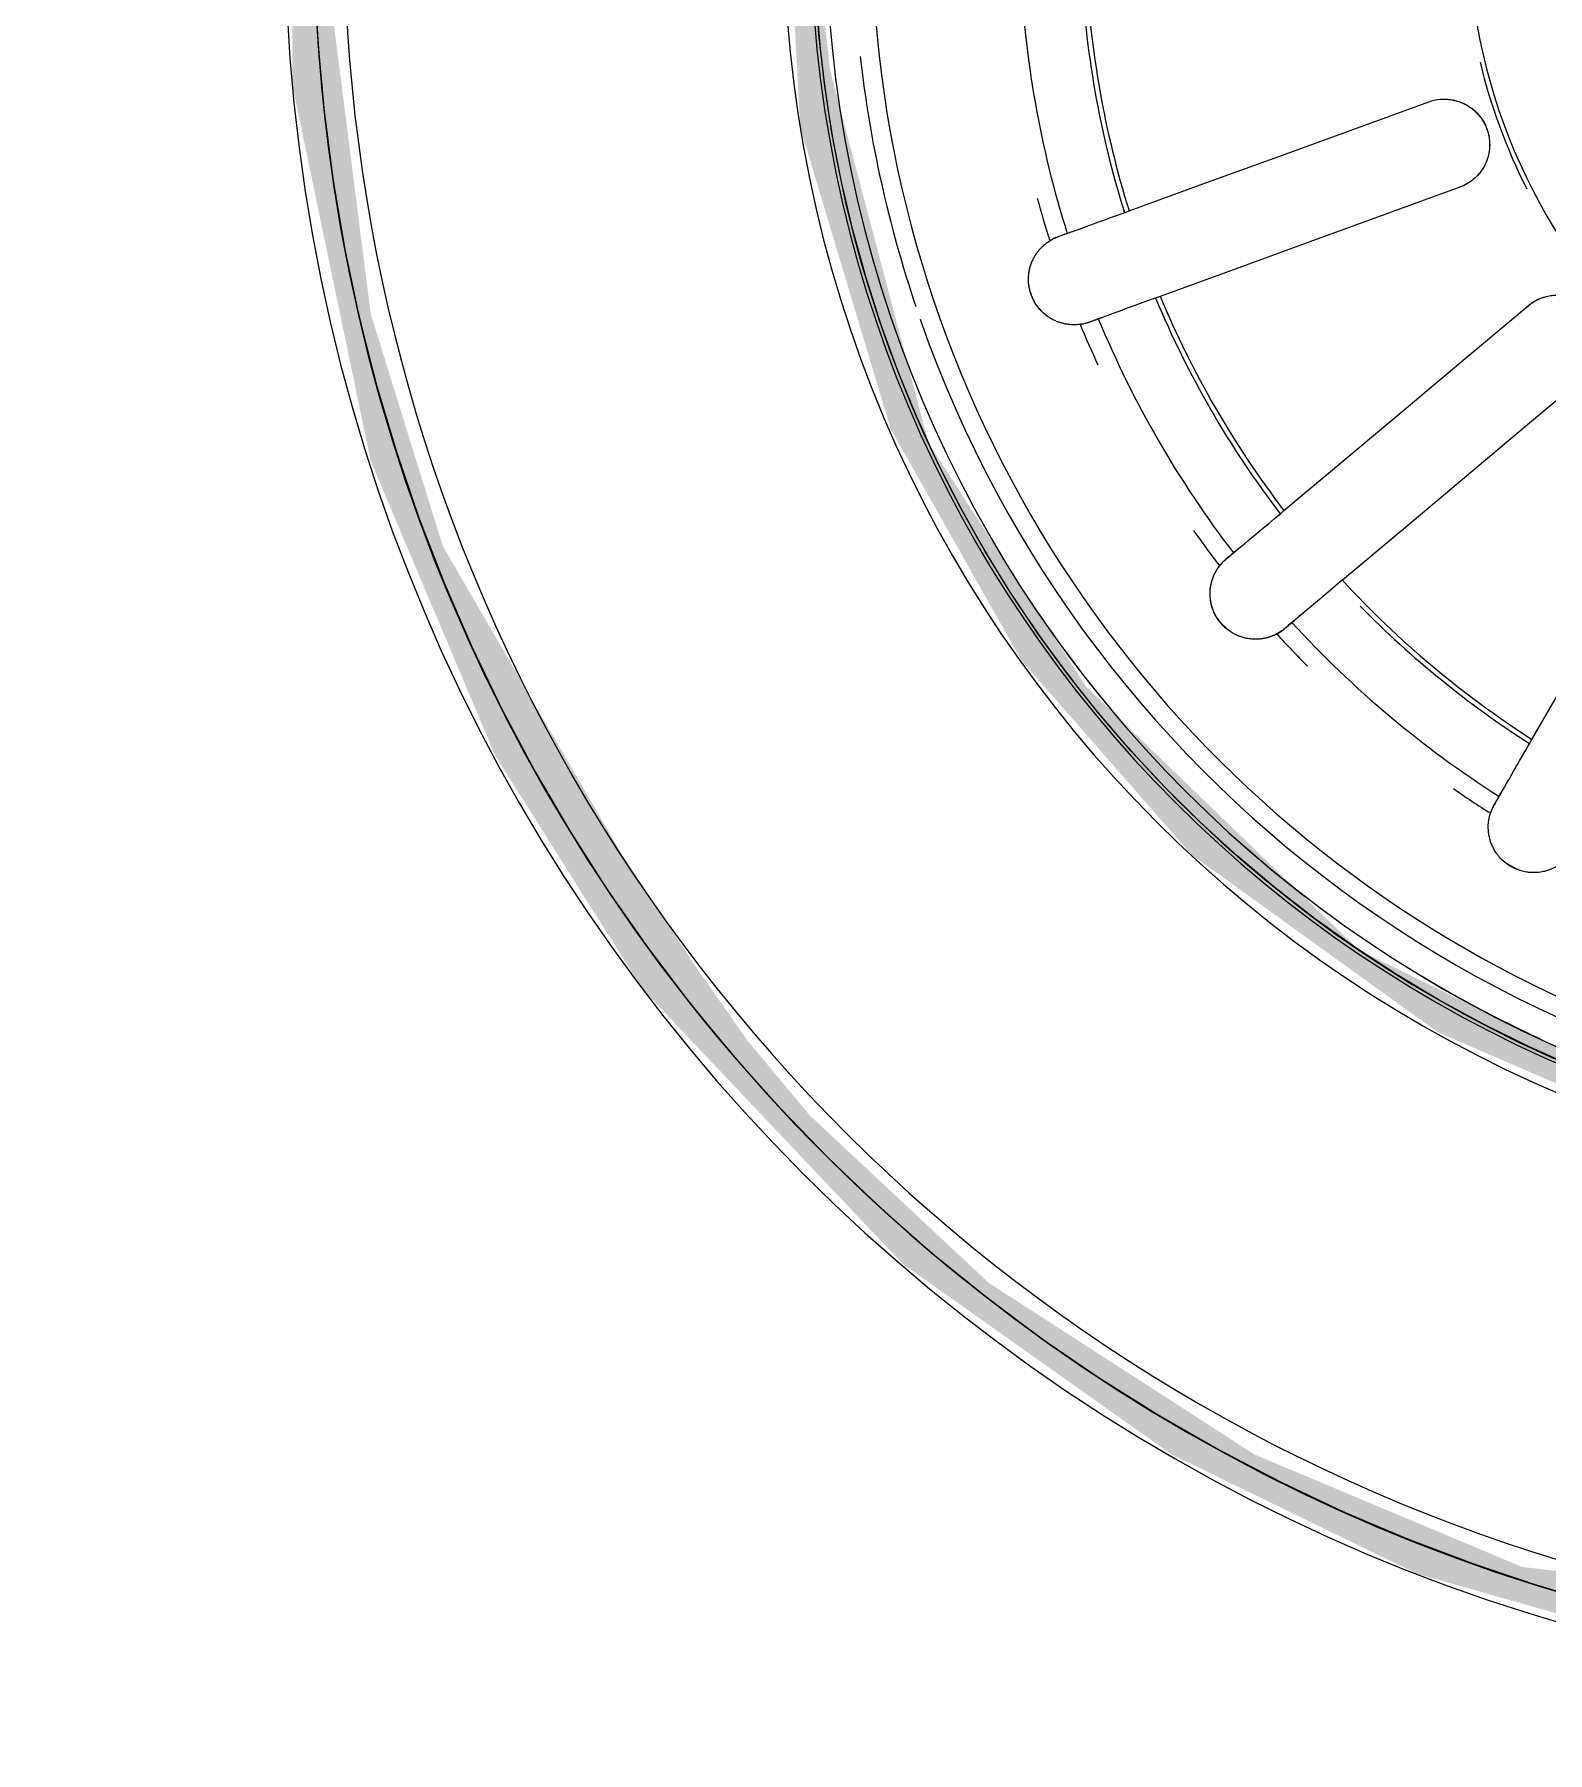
# Model space of a CAD drawing. Header units: millimetres. Extents: x -11245 to 9283, y -22520 to -3800.
# Drawn here: x -7603.3 to -7553.4, y -15028.1 to -14971.4 of the extents above; entities that cross this region are included whole.
import ezdxf

# ---------------------------------------------------------------- set-up
doc = ezdxf.new("R2010")
doc.units = ezdxf.units.MM
for name, color, linetype, lineweight in [('A-FLOR-PATT', 8, 'Continuous', 25), ('A-GENM', 13, 'Continuous', 9), ('G-IMPT', 8, 'Continuous', 9)]:
    doc.layers.add(name, color=color, linetype=linetype, lineweight=lineweight)

# ---------------------------------------------------------------- blocks, each defined once
blk = doc.blocks.new('CRT_MGN_COZ_Fogão a lenha completo - CRT_MGN_COZ_Fogão a lenha completo-5005769-PAGINAÇÃO DE PISO TÉRREO')
at = {"layer": 'G-IMPT', "flags": 128}
for points in [[(2920.246, -0.525), (2917.949, -0.638), (2915.658, -0.843), (2913.378, -1.139), (2911.111, -1.526), (2908.861, -2.004), (2906.632, -2.571), (2904.428, -3.227), (2902.251, -3.97), (2900.107, -4.8), (2897.997, -5.715), (2895.925, -6.714), (2893.895, -7.795), (2891.91, -8.956), (2889.972, -10.195), (2888.086, -11.511), (2886.254, -12.902), (2884.479, -14.364), (2882.764, -15.897), (2881.112, -17.496), (2879.525, -19.161), (2878.006, -20.887), (2876.557, -22.673), (2875.18, -24.516), (2873.879, -26.412), (2872.654, -28.359), (2871.508, -30.353), (2870.443, -32.391), (2869.46, -34.47), (2868.561, -36.587), (2867.747, -38.738), (2867.02, -40.92), (2866.381, -43.129)], [(2884.161, -42.034), (2884.83, -40.536), (2885.558, -39.067), (2886.344, -37.628), (2887.188, -36.221), (2888.086, -34.85), (2889.039, -33.515), (2890.045, -32.219), (2891.101, -30.965), (2892.207, -29.754), (2893.36, -28.588), (2894.559, -27.47), (2895.802, -26.4), (2897.086, -25.38), (2898.411, -24.413), (2899.773, -23.5), (2901.17, -22.641), (2902.601, -21.84), (2904.062, -21.096), (2905.552, -20.411), (2907.068, -19.786), (2908.608, -19.223), (2910.17, -18.721), (2911.75, -18.283), (2913.346, -17.908), (2914.956, -17.597), (2916.578, -17.35), (2918.207, -17.169), (2919.843, -17.053)], [(2911.535, -25.068), (2911.588, -25.213), (2911.641, -25.358)], [(2908.822, -26.384), (2908.769, -26.239), (2908.716, -26.094)], [(2912.383, -27.399), (2913.283, -29.87), (2914.182, -32.341), (2915.082, -34.812), (2915.981, -37.284)], [(2913.162, -38.31), (2912.263, -35.838), (2911.363, -33.367), (2910.464, -30.896), (2909.564, -28.425)], [(2900.898, -30.607), (2900.997, -30.726), (2901.097, -30.844)], [(2898.799, -32.773), (2898.699, -32.654), (2898.6, -32.536)], [(2902.492, -32.508), (2904.183, -34.522), (2905.873, -36.537), (2907.564, -38.551), (2909.254, -40.566)], [(2906.956, -42.494), (2905.266, -40.48), (2903.575, -38.465), (2901.885, -36.45), (2900.194, -34.436)], [(2892.797, -39.451), (2892.931, -39.528), (2893.065, -39.606)], [(2894.945, -40.691), (2897.223, -42.006), (2899.5, -43.321), (2901.778, -44.636), (2904.055, -45.951)]]:
    blk.add_lwpolyline(points, dxfattribs=at)
at = {"layer": 'G-IMPT'}
for radius, start, end in [(58.454, 90, 270), (57.5, 90, 270), (57.5, 360, 180), (56.5, 360, 180), (42, 0, 180), (41.108, 0, 180), (41, 90, 180), (41, 90, 270), (40.608, 0, 180), (39.72, 96.4286, 108.6428), (39.099, 360, 180), (39.72, 109.2857, 180), (34.223, 92.5121, 107.4879), (34.845, 105.1811, 107.5874), (40.608, 124.1379, 130.3448), (34.845, 112.4126, 114.8187), (32.216, 92.6687, 107.3313), (32.054, 92.6822, 107.3178), (34.223, 112.5121, 127.4879), (32.216, 112.6687, 127.3313), (32.054, 112.6822, 127.3178), (34.845, 125.1811, 127.5874), (40.608, 138.0174, 142.7586), (34.845, 132.4126, 134.8187), (34.223, 132.5121, 147.4879), (32.054, 132.6822, 147.3178), (32.216, 134.5163, 147.3313), (40.608, 148.9655, 155.1724), (34.845, 145.1811, 147.5874), (19.418, 0, 180), (19.579, 103.7043, 116.7557)]:
    blk.add_arc((2921.925, -58), radius, start, end, dxfattribs=at)
for points, knots in [([(2908.716, -26.094), (2908.694, -26.034), (2908.657, -25.909), (2908.631, -25.742), (2908.624, -25.606), (2908.626, -25.503), (2908.635, -25.397), (2908.653, -25.287), (2908.679, -25.176), (2908.715, -25.066), (2908.765, -24.943), (2908.829, -24.822), (2908.909, -24.7), (2908.996, -24.589), (2909.111, -24.471), (2909.245, -24.361), (2909.412, -24.256), (2909.609, -24.166), (2909.818, -24.108), (2910.013, -24.081), (2910.187, -24.079), (2910.352, -24.095), (2910.503, -24.126), (2910.642, -24.17), (2910.766, -24.222), (2910.875, -24.279), (2910.973, -24.341), (2911.065, -24.409), (2911.149, -24.482), (2911.224, -24.557), (2911.291, -24.635), (2911.374, -24.744), (2911.461, -24.889), (2911.513, -25.008), (2911.535, -25.068)], [-1, -1, -1, -1, -0.944444, -0.888889, -0.861111, -0.833333, -0.805556, -0.777778, -0.75, -0.722222, -0.694444, -0.659722, -0.638889, -0.611111, -0.583333, -0.555556, -0.527778, -0.5, -0.472222, -0.444444, -0.416667, -0.388889, -0.361111, -0.333333, -0.305556, -0.277778, -0.25, -0.222222, -0.194444, -0.166667, -0.138889, -0.111111, -0.055556, 0, 0, 0, 0]), ([(2911.641, -25.358), (2911.731, -25.607), (2911.956, -26.223), (2912.256, -27.049), (2912.383, -27.399)], [-1, -1, -1, -1, -0.4, 0, 0, 0, 0]), ([(2909.564, -28.425), (2909.374, -27.901), (2909.08, -27.096), (2908.882, -26.55), (2908.822, -26.384)], [-1, -1, -1, -1, -0.4, 0, 0, 0, 0]), ([(2898.6, -32.536), (2898.559, -32.487), (2898.482, -32.382), (2898.4, -32.235), (2898.347, -32.109), (2898.313, -32.011), (2898.286, -31.909), (2898.265, -31.799), (2898.252, -31.686), (2898.247, -31.57), (2898.253, -31.437), (2898.271, -31.302), (2898.304, -31.16), (2898.348, -31.026), (2898.416, -30.876), (2898.505, -30.727), (2898.625, -30.57), (2898.78, -30.419), (2898.956, -30.292), (2899.131, -30.201), (2899.293, -30.139), (2899.453, -30.098), (2899.606, -30.076), (2899.752, -30.069), (2899.886, -30.076), (2900.008, -30.092), (2900.121, -30.117), (2900.231, -30.15), (2900.335, -30.189), (2900.431, -30.234), (2900.521, -30.284), (2900.636, -30.359), (2900.767, -30.464), (2900.857, -30.558), (2900.898, -30.607)], [-1, -1, -1, -1, -0.944444, -0.888889, -0.861111, -0.833333, -0.805556, -0.777778, -0.75, -0.722222, -0.694444, -0.659722, -0.638889, -0.611111, -0.583333, -0.555556, -0.527778, -0.5, -0.472222, -0.444444, -0.416667, -0.388889, -0.361111, -0.333333, -0.305556, -0.277778, -0.25, -0.222222, -0.194444, -0.166667, -0.138889, -0.111111, -0.055556, 0, 0, 0, 0]), ([(2900.031, -30.098), (2900.064, -30.104), (2900.127, -30.117), (2900.217, -30.145), (2900.302, -30.176), (2900.41, -30.223), (2900.537, -30.29), (2900.628, -30.354), (2900.671, -30.388)], [-0.2222222, -0.2222222, -0.2222222, -0.2222222, -0.1944444, -0.1666667, -0.1388889, -0.1111111, -0.0555556, 0, 0, 0, 0]), ([(2901.097, -30.844), (2901.267, -31.047), (2901.689, -31.55), (2902.253, -32.223), (2902.492, -32.508)], [-1, -1, -1, -1, -0.4, 0, 0, 0, 0]), ([(2900.194, -34.436), (2899.836, -34.009), (2899.285, -33.352), (2898.912, -32.908), (2898.799, -32.773)], [-1, -1, -1, -1, -0.4, 0, 0, 0, 0]), ([(2915.981, -37.284), (2916.025, -37.405), (2916.068, -37.595), (2916.075, -37.855), (2916.054, -38.049), (2916.009, -38.239), (2915.916, -38.484), (2915.717, -38.802), (2915.341, -39.121), (2914.834, -39.306), (2914.385, -39.303), (2914.046, -39.21), (2913.809, -39.097), (2913.596, -38.946), (2913.351, -38.699), (2913.221, -38.471), (2913.162, -38.31)], [-1, -1, -1, -1, -0.916667, -0.875, -0.833333, -0.791667, -0.75, -0.666667, -0.555556, -0.444444, -0.333333, -0.277778, -0.222222, -0.166667, -0.111111, 0, 0, 0, 0]), ([(2916.066, -37.919), (2916.057, -38.027), (2916.026, -38.191), (2915.952, -38.391), (2915.877, -38.539), (2915.788, -38.679), (2915.687, -38.804), (2915.568, -38.921), (2915.436, -39.026), (2915.298, -39.112), (2915.148, -39.184), (2914.988, -39.24), (2914.797, -39.285), (2914.564, -39.303), (2914.3, -39.28), (2914.047, -39.208), (2913.729, -39.06), (2913.394, -38.772), (2913.223, -38.478), (2913.162, -38.31)], [-0.8611111, -0.8611111, -0.8611111, -0.8611111, -0.7916667, -0.7569444, -0.7222222, -0.6875, -0.6527778, -0.6180556, -0.5833333, -0.5486111, -0.5138889, -0.4791667, -0.4444444, -0.3888889, -0.3333333, -0.2777778, -0.2222222, -0.1111111, 0, 0, 0, 0]), ([(2891.297, -42.049), (2891.242, -42.017), (2891.134, -41.945), (2891.007, -41.834), (2890.914, -41.734), (2890.849, -41.654), (2890.788, -41.567), (2890.731, -41.472), (2890.679, -41.37), (2890.636, -41.262), (2890.595, -41.136), (2890.566, -41.002), (2890.549, -40.857), (2890.545, -40.716), (2890.557, -40.552), (2890.589, -40.381), (2890.649, -40.194), (2890.743, -39.998), (2890.865, -39.819), (2890.997, -39.673), (2891.129, -39.56), (2891.266, -39.466), (2891.401, -39.393), (2891.536, -39.337), (2891.665, -39.298), (2891.785, -39.272), (2891.9, -39.256), (2892.014, -39.249), (2892.125, -39.251), (2892.231, -39.26), (2892.333, -39.276), (2892.466, -39.307), (2892.626, -39.361), (2892.742, -39.419), (2892.797, -39.451)], [-1, -1, -1, -1, -0.944444, -0.888889, -0.861111, -0.833333, -0.805556, -0.777778, -0.75, -0.722222, -0.694444, -0.659722, -0.638889, -0.611111, -0.583333, -0.555556, -0.527778, -0.5, -0.472222, -0.444444, -0.416667, -0.388889, -0.361111, -0.333333, -0.305556, -0.277778, -0.25, -0.222222, -0.194444, -0.166667, -0.138889, -0.111111, -0.055556, 0, 0, 0, 0]), ([(2893.065, -39.606), (2893.294, -39.738), (2893.862, -40.066), (2894.623, -40.505), (2894.945, -40.691)], [-1, -1, -1, -1, -0.4, 0, 0, 0, 0]), ([(2909.254, -40.566), (2909.337, -40.665), (2909.442, -40.829), (2909.537, -41.071), (2909.585, -41.26), (2909.607, -41.454), (2909.604, -41.716), (2909.525, -42.083), (2909.281, -42.511), (2908.868, -42.858), (2908.445, -43.01), (2908.095, -43.038), (2907.833, -43.013), (2907.581, -42.944), (2907.267, -42.795), (2907.067, -42.626), (2906.956, -42.494)], [-1, -1, -1, -1, -0.916667, -0.875, -0.833333, -0.791667, -0.75, -0.666667, -0.555556, -0.444444, -0.333333, -0.277778, -0.222222, -0.166667, -0.111111, 0, 0, 0, 0])]:
    blk.add_open_spline(points, degree=3, knots=knots, dxfattribs=at)
for points in [[(2908.908, -24.705), (2908.932, -24.672), (2908.986, -24.606), (2909.078, -24.503), (2909.185, -24.405), (2909.305, -24.321), (2909.449, -24.246), (2909.616, -24.178), (2909.787, -24.124), (2909.946, -24.088), (2910.092, -24.076), (2910.236, -24.082), (2910.373, -24.102), (2910.456, -24.118), (2910.496, -24.127)], [(2911.186, -24.52), (2911.227, -24.561), (2911.305, -24.646), (2911.368, -24.737), (2911.396, -24.784)], [(2911.535, -25.068), (2911.515, -25.013), (2911.47, -24.911), (2911.421, -24.824), (2911.396, -24.784)], [(2908.64, -25.787), (2908.631, -25.733), (2908.621, -25.622), (2908.626, -25.508), (2908.631, -25.449)], [(2911.695, -25.508), (2911.637, -25.348), (2911.583, -25.2), (2911.535, -25.068)], [(2908.64, -25.787), (2908.646, -25.834), (2908.664, -25.932), (2908.696, -26.039), (2908.716, -26.094)], [(2908.716, -26.094), (2908.764, -26.226), (2908.818, -26.374), (2908.876, -26.534)], [(2898.551, -30.668), (2898.584, -30.628), (2898.657, -30.549), (2898.79, -30.428), (2898.933, -30.318), (2899.07, -30.23), (2899.203, -30.169), (2899.341, -30.126), (2899.475, -30.097), (2899.56, -30.084), (2899.6, -30.079)], [(2900.898, -30.607), (2900.86, -30.563), (2900.784, -30.482), (2900.708, -30.417), (2900.671, -30.388)], [(2901.199, -30.967), (2901.09, -30.836), (2900.989, -30.715), (2900.898, -30.607)], [(2898.305, -31.165), (2898.317, -31.126), (2898.345, -31.045), (2898.379, -30.96), (2898.399, -30.917)], [(2898.423, -32.274), (2898.397, -32.226), (2898.35, -32.125), (2898.315, -32.016), (2898.3, -31.959)], [(2898.423, -32.274), (2898.445, -32.315), (2898.496, -32.401), (2898.562, -32.491), (2898.6, -32.536)], [(2898.6, -32.536), (2898.69, -32.644), (2898.791, -32.764), (2898.901, -32.895)], [(2892.178, -39.256), (2892.236, -39.261), (2892.35, -39.276), (2892.457, -39.305), (2892.509, -39.323)], [(2892.797, -39.451), (2892.747, -39.422), (2892.647, -39.372), (2892.553, -39.337), (2892.509, -39.323)], [(2893.203, -39.685), (2893.055, -39.6), (2892.919, -39.521), (2892.797, -39.451)], [(2890.613, -40.311), (2890.63, -40.262), (2890.672, -40.162), (2890.755, -40.003), (2890.852, -39.851), (2890.917, -39.765), (2890.951, -39.726)], [(2909.254, -40.566), (2909.398, -40.737), (2909.495, -40.925), (2909.551, -41.134)]]:
    blk.add_open_spline(points, degree=3, dxfattribs=at)
blk = doc.blocks.new('CRT_MGN_COZ_Fogão a lenha completo - CRT_MGN_COZ_Fogão a lenha completo-V26-PAGINAÇÃO DE PISO TÉRREO')
at = {"layer": 'G-IMPT', "flags": 128}
for points in [[(2920.246, -0.525), (2917.949, -0.638), (2915.658, -0.843), (2913.378, -1.139), (2911.111, -1.526), (2908.861, -2.004), (2906.632, -2.571), (2904.428, -3.227), (2902.251, -3.97), (2900.107, -4.8), (2897.997, -5.715), (2895.925, -6.714), (2893.895, -7.795), (2891.91, -8.956), (2889.972, -10.195), (2888.086, -11.511), (2886.254, -12.902), (2884.479, -14.364), (2882.764, -15.897), (2881.112, -17.496), (2879.525, -19.161), (2878.006, -20.887), (2876.557, -22.673), (2875.18, -24.516), (2873.879, -26.412), (2872.654, -28.359), (2871.508, -30.353), (2870.443, -32.391), (2869.46, -34.47), (2868.561, -36.587), (2867.747, -38.738), (2867.02, -40.92), (2866.381, -43.129)], [(2884.161, -42.034), (2884.83, -40.536), (2885.558, -39.067), (2886.344, -37.628), (2887.188, -36.221), (2888.086, -34.85), (2889.039, -33.515), (2890.045, -32.219), (2891.101, -30.965), (2892.207, -29.754), (2893.36, -28.588), (2894.559, -27.47), (2895.802, -26.4), (2897.086, -25.38), (2898.411, -24.413), (2899.773, -23.5), (2901.17, -22.641), (2902.601, -21.84), (2904.062, -21.096), (2905.552, -20.411), (2907.068, -19.786), (2908.608, -19.223), (2910.17, -18.721), (2911.75, -18.283), (2913.346, -17.908), (2914.956, -17.597), (2916.578, -17.35), (2918.207, -17.169), (2919.843, -17.053)], [(2911.535, -25.068), (2911.588, -25.213), (2911.641, -25.358)], [(2908.822, -26.384), (2908.769, -26.239), (2908.716, -26.094)], [(2912.383, -27.399), (2913.283, -29.87), (2914.182, -32.341), (2915.082, -34.812), (2915.981, -37.284)], [(2913.162, -38.31), (2912.263, -35.838), (2911.363, -33.367), (2910.464, -30.896), (2909.564, -28.425)], [(2900.898, -30.607), (2900.997, -30.726), (2901.097, -30.844)], [(2898.799, -32.773), (2898.699, -32.654), (2898.6, -32.536)], [(2902.492, -32.508), (2904.183, -34.522), (2905.873, -36.537), (2907.564, -38.551), (2909.254, -40.566)], [(2906.956, -42.494), (2905.266, -40.48), (2903.575, -38.465), (2901.885, -36.45), (2900.194, -34.436)], [(2892.797, -39.451), (2892.931, -39.528), (2893.065, -39.606)], [(2894.945, -40.691), (2897.223, -42.006), (2899.5, -43.321), (2901.778, -44.636), (2904.055, -45.951)]]:
    blk.add_lwpolyline(points, dxfattribs=at)
at = {"layer": 'G-IMPT'}
for radius, start, end in [(58.454, 90, 270), (57.5, 90, 270), (57.5, 360, 180), (56.5, 360, 180), (42, 0, 180), (41.108, 0, 180), (41, 90, 180), (41, 90, 270), (40.608, 0, 180), (39.72, 96.4286, 108.6428), (39.099, 360, 180), (39.72, 109.2857, 180), (34.223, 92.5121, 107.4879), (34.845, 105.1811, 107.5874), (40.608, 124.1379, 130.3448), (34.845, 112.4126, 114.8187), (32.216, 92.6687, 107.3313), (32.054, 92.6822, 107.3178), (34.223, 112.5121, 127.4879), (32.216, 112.6687, 127.3313), (32.054, 112.6822, 127.3178), (34.845, 125.1811, 127.5874), (40.608, 138.0174, 142.7586), (34.845, 132.4126, 134.8187), (34.223, 132.5121, 147.4879), (32.054, 132.6822, 147.3178), (32.216, 134.5163, 147.3313), (40.608, 148.9655, 155.1724), (34.845, 145.1811, 147.5874), (19.418, 0, 180), (19.579, 103.7043, 116.7557)]:
    blk.add_arc((2921.925, -58), radius, start, end, dxfattribs=at)
for points, knots in [([(2908.716, -26.094), (2908.694, -26.034), (2908.657, -25.909), (2908.631, -25.742), (2908.624, -25.606), (2908.626, -25.503), (2908.635, -25.397), (2908.653, -25.287), (2908.679, -25.176), (2908.715, -25.066), (2908.765, -24.943), (2908.829, -24.822), (2908.909, -24.7), (2908.996, -24.589), (2909.111, -24.471), (2909.245, -24.361), (2909.412, -24.256), (2909.609, -24.166), (2909.818, -24.108), (2910.013, -24.081), (2910.187, -24.079), (2910.352, -24.095), (2910.503, -24.126), (2910.642, -24.17), (2910.766, -24.222), (2910.875, -24.279), (2910.973, -24.341), (2911.065, -24.409), (2911.149, -24.482), (2911.224, -24.557), (2911.291, -24.635), (2911.374, -24.744), (2911.461, -24.889), (2911.513, -25.008), (2911.535, -25.068)], [-1, -1, -1, -1, -0.944444, -0.888889, -0.861111, -0.833333, -0.805556, -0.777778, -0.75, -0.722222, -0.694444, -0.659722, -0.638889, -0.611111, -0.583333, -0.555556, -0.527778, -0.5, -0.472222, -0.444444, -0.416667, -0.388889, -0.361111, -0.333333, -0.305556, -0.277778, -0.25, -0.222222, -0.194444, -0.166667, -0.138889, -0.111111, -0.055556, 0, 0, 0, 0]), ([(2911.641, -25.358), (2911.731, -25.607), (2911.956, -26.223), (2912.256, -27.049), (2912.383, -27.399)], [-1, -1, -1, -1, -0.4, 0, 0, 0, 0]), ([(2909.564, -28.425), (2909.374, -27.901), (2909.08, -27.096), (2908.882, -26.55), (2908.822, -26.384)], [-1, -1, -1, -1, -0.4, 0, 0, 0, 0]), ([(2898.6, -32.536), (2898.559, -32.487), (2898.482, -32.382), (2898.4, -32.235), (2898.347, -32.109), (2898.313, -32.011), (2898.286, -31.909), (2898.265, -31.799), (2898.252, -31.686), (2898.247, -31.57), (2898.253, -31.437), (2898.271, -31.302), (2898.304, -31.16), (2898.348, -31.026), (2898.416, -30.876), (2898.505, -30.727), (2898.625, -30.57), (2898.78, -30.419), (2898.956, -30.292), (2899.131, -30.201), (2899.293, -30.139), (2899.453, -30.098), (2899.606, -30.076), (2899.752, -30.069), (2899.886, -30.076), (2900.008, -30.092), (2900.121, -30.117), (2900.231, -30.15), (2900.335, -30.189), (2900.431, -30.234), (2900.521, -30.284), (2900.636, -30.359), (2900.767, -30.464), (2900.857, -30.558), (2900.898, -30.607)], [-1, -1, -1, -1, -0.944444, -0.888889, -0.861111, -0.833333, -0.805556, -0.777778, -0.75, -0.722222, -0.694444, -0.659722, -0.638889, -0.611111, -0.583333, -0.555556, -0.527778, -0.5, -0.472222, -0.444444, -0.416667, -0.388889, -0.361111, -0.333333, -0.305556, -0.277778, -0.25, -0.222222, -0.194444, -0.166667, -0.138889, -0.111111, -0.055556, 0, 0, 0, 0]), ([(2900.031, -30.098), (2900.064, -30.104), (2900.127, -30.117), (2900.217, -30.145), (2900.302, -30.176), (2900.41, -30.223), (2900.537, -30.29), (2900.628, -30.354), (2900.671, -30.388)], [-0.2222222, -0.2222222, -0.2222222, -0.2222222, -0.1944444, -0.1666667, -0.1388889, -0.1111111, -0.0555556, 0, 0, 0, 0]), ([(2901.097, -30.844), (2901.267, -31.047), (2901.689, -31.55), (2902.253, -32.223), (2902.492, -32.508)], [-1, -1, -1, -1, -0.4, 0, 0, 0, 0]), ([(2900.194, -34.436), (2899.836, -34.009), (2899.285, -33.352), (2898.912, -32.908), (2898.799, -32.773)], [-1, -1, -1, -1, -0.4, 0, 0, 0, 0]), ([(2915.981, -37.284), (2916.025, -37.405), (2916.068, -37.595), (2916.075, -37.855), (2916.054, -38.049), (2916.009, -38.239), (2915.916, -38.484), (2915.717, -38.802), (2915.341, -39.121), (2914.834, -39.306), (2914.385, -39.303), (2914.046, -39.21), (2913.809, -39.097), (2913.596, -38.946), (2913.351, -38.699), (2913.221, -38.471), (2913.162, -38.31)], [-1, -1, -1, -1, -0.916667, -0.875, -0.833333, -0.791667, -0.75, -0.666667, -0.555556, -0.444444, -0.333333, -0.277778, -0.222222, -0.166667, -0.111111, 0, 0, 0, 0]), ([(2916.066, -37.919), (2916.057, -38.027), (2916.026, -38.191), (2915.952, -38.391), (2915.877, -38.539), (2915.788, -38.679), (2915.687, -38.804), (2915.568, -38.921), (2915.436, -39.026), (2915.298, -39.112), (2915.148, -39.184), (2914.988, -39.24), (2914.797, -39.285), (2914.564, -39.303), (2914.3, -39.28), (2914.047, -39.208), (2913.729, -39.06), (2913.394, -38.772), (2913.223, -38.478), (2913.162, -38.31)], [-0.8611111, -0.8611111, -0.8611111, -0.8611111, -0.7916667, -0.7569444, -0.7222222, -0.6875, -0.6527778, -0.6180556, -0.5833333, -0.5486111, -0.5138889, -0.4791667, -0.4444444, -0.3888889, -0.3333333, -0.2777778, -0.2222222, -0.1111111, 0, 0, 0, 0]), ([(2891.297, -42.049), (2891.242, -42.017), (2891.134, -41.945), (2891.007, -41.834), (2890.914, -41.734), (2890.849, -41.654), (2890.788, -41.567), (2890.731, -41.472), (2890.679, -41.37), (2890.636, -41.262), (2890.595, -41.136), (2890.566, -41.002), (2890.549, -40.857), (2890.545, -40.716), (2890.557, -40.552), (2890.589, -40.381), (2890.649, -40.194), (2890.743, -39.998), (2890.865, -39.819), (2890.997, -39.673), (2891.129, -39.56), (2891.266, -39.466), (2891.401, -39.393), (2891.536, -39.337), (2891.665, -39.298), (2891.785, -39.272), (2891.9, -39.256), (2892.014, -39.249), (2892.125, -39.251), (2892.231, -39.26), (2892.333, -39.276), (2892.466, -39.307), (2892.626, -39.361), (2892.742, -39.419), (2892.797, -39.451)], [-1, -1, -1, -1, -0.944444, -0.888889, -0.861111, -0.833333, -0.805556, -0.777778, -0.75, -0.722222, -0.694444, -0.659722, -0.638889, -0.611111, -0.583333, -0.555556, -0.527778, -0.5, -0.472222, -0.444444, -0.416667, -0.388889, -0.361111, -0.333333, -0.305556, -0.277778, -0.25, -0.222222, -0.194444, -0.166667, -0.138889, -0.111111, -0.055556, 0, 0, 0, 0]), ([(2893.065, -39.606), (2893.294, -39.738), (2893.862, -40.066), (2894.623, -40.505), (2894.945, -40.691)], [-1, -1, -1, -1, -0.4, 0, 0, 0, 0]), ([(2909.254, -40.566), (2909.337, -40.665), (2909.442, -40.829), (2909.537, -41.071), (2909.585, -41.26), (2909.607, -41.454), (2909.604, -41.716), (2909.525, -42.083), (2909.281, -42.511), (2908.868, -42.858), (2908.445, -43.01), (2908.095, -43.038), (2907.833, -43.013), (2907.581, -42.944), (2907.267, -42.795), (2907.067, -42.626), (2906.956, -42.494)], [-1, -1, -1, -1, -0.916667, -0.875, -0.833333, -0.791667, -0.75, -0.666667, -0.555556, -0.444444, -0.333333, -0.277778, -0.222222, -0.166667, -0.111111, 0, 0, 0, 0])]:
    blk.add_open_spline(points, degree=3, knots=knots, dxfattribs=at)
for points in [[(2908.908, -24.705), (2908.932, -24.672), (2908.986, -24.606), (2909.078, -24.503), (2909.185, -24.405), (2909.305, -24.321), (2909.449, -24.246), (2909.616, -24.178), (2909.787, -24.124), (2909.946, -24.088), (2910.092, -24.076), (2910.236, -24.082), (2910.373, -24.102), (2910.456, -24.118), (2910.496, -24.127)], [(2911.186, -24.52), (2911.227, -24.561), (2911.305, -24.646), (2911.368, -24.737), (2911.396, -24.784)], [(2911.535, -25.068), (2911.515, -25.013), (2911.47, -24.911), (2911.421, -24.824), (2911.396, -24.784)], [(2908.64, -25.787), (2908.631, -25.733), (2908.621, -25.622), (2908.626, -25.508), (2908.631, -25.449)], [(2911.695, -25.508), (2911.637, -25.348), (2911.583, -25.2), (2911.535, -25.068)], [(2908.64, -25.787), (2908.646, -25.834), (2908.664, -25.932), (2908.696, -26.039), (2908.716, -26.094)], [(2908.716, -26.094), (2908.764, -26.226), (2908.818, -26.374), (2908.876, -26.534)], [(2898.551, -30.668), (2898.584, -30.628), (2898.657, -30.549), (2898.79, -30.428), (2898.933, -30.318), (2899.07, -30.23), (2899.203, -30.169), (2899.341, -30.126), (2899.475, -30.097), (2899.56, -30.084), (2899.6, -30.079)], [(2900.898, -30.607), (2900.86, -30.563), (2900.784, -30.482), (2900.708, -30.417), (2900.671, -30.388)], [(2901.199, -30.967), (2901.09, -30.836), (2900.989, -30.715), (2900.898, -30.607)], [(2898.305, -31.165), (2898.317, -31.126), (2898.345, -31.045), (2898.379, -30.96), (2898.399, -30.917)], [(2898.423, -32.274), (2898.397, -32.226), (2898.35, -32.125), (2898.315, -32.016), (2898.3, -31.959)], [(2898.423, -32.274), (2898.445, -32.315), (2898.496, -32.401), (2898.562, -32.491), (2898.6, -32.536)], [(2898.6, -32.536), (2898.69, -32.644), (2898.791, -32.764), (2898.901, -32.895)], [(2892.178, -39.256), (2892.236, -39.261), (2892.35, -39.276), (2892.457, -39.305), (2892.509, -39.323)], [(2892.797, -39.451), (2892.747, -39.422), (2892.647, -39.372), (2892.553, -39.337), (2892.509, -39.323)], [(2893.203, -39.685), (2893.055, -39.6), (2892.919, -39.521), (2892.797, -39.451)], [(2890.613, -40.311), (2890.63, -40.262), (2890.672, -40.162), (2890.755, -40.003), (2890.852, -39.851), (2890.917, -39.765), (2890.951, -39.726)], [(2909.254, -40.566), (2909.398, -40.737), (2909.495, -40.925), (2909.551, -41.134)]]:
    blk.add_open_spline(points, degree=3, dxfattribs=at)

msp = doc.modelspace()

# ---------------------------------------------------------------- hatches: boundary and pattern name
at = {"layer": 'A-FLOR-PATT', "lineweight": 9}
h = msp.add_hatch(dxfattribs=at)
h.set_pattern_fill('FP_1', color=9, style=0, pattern_type=2)
h.set_pattern_definition([(0, (0, 0), (609.6, 152.4), [25.146, -432.054, 25.146, -432.054, -2438.4]), (0, (0, 0), (609.6, 152.4), [-914.4, 25.146, -889.254, 25.146, -432.054, -1066.8]), (0, (0, 0), (609.6, 152.4), [-2286, 25.146, -279.654, 25.146, -736.854]), (120, (228.6, 76.2), (-436.7823, 451.7291), [25.146, -432.054, 25.146, -432.054, -2438.4]), (120, (228.6, 76.2), (-436.7823, 451.7291), [-914.4, 25.146, -889.254, 25.146, -432.054, -1066.8]), (120, (228.6, 76.2), (-436.7823, 451.7291), [-2286, 25.146, -279.654, 25.146, -736.854]), (240, (304.8, 381), (-172.8177, -604.1291), [25.146, -432.054, 25.146, -432.054, -2438.4]), (240, (304.8, 381), (-172.8177, -604.1291), [-914.4, 25.146, -889.254, 25.146, -432.054, -1066.8]), (240, (304.8, 381), (-172.8177, -604.1291), [-2286, 25.146, -279.654, 25.146, -736.854])])
h.paths.add_polyline_path([(-7253.156, -5639.186), (-7250.914, -5640.48), (-7252.12, -5639.615)])
h.paths.add_polyline_path([(-7254.62, -5635.651), (-7253.95, -5638.151), (-7254.084, -5636.945), (-7254.45, -5636.062)])
h.paths.add_polyline_path([(-7944.62, -19319.651), (-7944.62, -17819.651), (-7954.62, -17819.651), (-7954.62, -17359.651), (-7944.62, -17359.651), (-7944.62, -17039.651), (-7954.62, -17039.651), (-7954.62, -16739.651), (-7944.62, -16739.651), (-7944.62, -16439.651), (-7964.62, -16439.651), (-7964.62, -16039.651), (-7944.62, -16039.651), (-7944.62, -16034.651), (-7964.62, -16034.651), (-7964.62, -15634.651), (-7944.62, -15634.651), (-7944.62, -15589.651), (-7964.62, -15589.651), (-7964.62, -15189.651), (-7944.62, -15189.651), (-7944.62, -15184.651), (-7964.62, -15184.651), (-7964.62, -14784.651), (-7944.62, -14784.651), (-7944.62, -14739.651), (-7964.62, -14739.651), (-7964.62, -14339.651), (-7944.62, -14339.651), (-7944.62, -14334.651), (-7964.62, -14334.651), (-7964.62, -13934.651), (-7944.62, -13934.651), (-7944.62, -13889.651), (-7244.62, -13889.651), (-7244.62, -13088.651), (-7254.62, -13088.651), (-7254.62, -12988.651), (-7244.62, -12988.651), (-7244.62, -8790.651), (-7254.62, -8790.651), (-7254.62, -8690.651), (-7244.62, -8690.651), (-7244.62, -8139.651), (-7254.62, -8139.651), (-7253.95, -5539.651), (-7244.62, -5539.651), (-7244.62, -5299.651), (-6663.62, -5299.651), (-6663.62, -5289.651), (-6563.62, -5289.651), (-6563.62, -5299.651), (-3065.62, -5299.291), (-3065.62, -5289.651), (-2965.62, -5289.651), (-2965.62, -5299.651), (-2524.62, -5299.651), (-2524.62, -3999.651), (-2584.62, -3999.651), (-2584.62, -3939.651), (-7042.12, -3939.651), (-7042.12, -3859.651), (-2584.62, -3859.651), (-2584.62, -3799.651), (-7044.62, -3799.651), (-7044.62, -3999.651), (-7244.62, -3999.651), (-7244.62, -3799.651), (-11044.62, -3799.651), (-11044.62, -3999.651), (-11244.62, -3999.651), (-11244.62, -7934.651), (-11044.62, -7934.651), (-11044.62, -8134.651), (-11244.62, -8134.651), (-11244.62, -11579.651), (-11044.62, -11579.651), (-11044.62, -11779.651), (-11244.62, -11779.651), (-11244.62, -15224.651), (-11044.62, -15224.651), (-11044.62, -15424.651), (-11244.62, -15424.651), (-11244.62, -19119.651), (-11044.62, -19119.651), (-11044.62, -19319.651)])
h.paths.add_polyline_path([(-7504.62, -15607.726), (-7490.696, -15606.479), (-7477.378, -15602.945), (-7466.256, -15598.006), (-7455.502, -15591.067), (-7446.37, -15582.947), (-7438.697, -15573.749), (-7431.713, -15561.904), (-7427.342, -15550.895), (-7424.393, -15537.501), (-7424.486, -15531.805), (-7425.973, -15541.09), (-7429.275, -15553.452), (-7434.39, -15564.922), (-7440.362, -15574.336), (-7449.62, -15584.744), (-7459.509, -15592.725), (-7470.234, -15598.897), (-7480.561, -15602.997), (-7493.322, -15605.885), (-7504.62, -15607.637)])
h.paths.add_polyline_path([(-7684.62, -15607.226), (-7688.516, -15607.215), (-7689.699, -15606.86)])
h.paths.add_polyline_path([(-7684.62, -15607.726), (-7684.62, -15606.479), (-7697.291, -15605.71), (-7710.012, -15602.563), (-7723.009, -15596.847), (-7732.231, -15590.984), (-7741.896, -15582.529), (-7750.15, -15572.538), (-7756.792, -15561.112), (-7760.865, -15550.88), (-7763.788, -15537.95), (-7765.531, -15528.983), (-7764.374, -15540.65), (-7760.894, -15553.82), (-7755.901, -15565.09), (-7749.439, -15575.239), (-7740.489, -15585.302), (-7730.389, -15593.487), (-7719.658, -15599.697), (-7709.341, -15603.849), (-7697.291, -15606.729), (-7686.878, -15607.637)])
h.paths.add_polyline_path([(-7502.363, -15607.637), (-7504.62, -15607.226), (-7501.738, -15607.476)])
h.paths.add_polyline_path([(-7459.654, -15594.023), (-7459.509, -15593.178), (-7459.509, -15593.905)])
h.paths.add_polyline_path([(-7449.68, -15586.16), (-7449.62, -15585.26), (-7449.62, -15586.093)])
h.paths.add_polyline_path([(-7434.002, -15566.274), (-7434.184, -15565.335), (-7433.592, -15565.335)])
h.paths.add_polyline_path([(-7426.721, -15548.695), (-7427.25, -15548.236), (-7426.639, -15548.236)])
h.paths.add_polyline_path([(-7764.735, -15532.076), (-7765.37, -15528.1), (-7765.12, -15526.726), (-7764.753, -15531.817)])
h.paths.add_polyline_path([(-7536.62, -15466.18), (-7525.879, -15465.184), (-7515.504, -15462.232), (-7505.848, -15457.424), (-7497.24, -15450.924), (-7489.163, -15441.771), (-7484.294, -15433.781), (-7479.95, -15421.82), (-7478.415, -15413.119), (-7478.415, -15402.332), (-7481.001, -15389.929), (-7485.225, -15379.999), (-7491.017, -15371.242), (-7486.922, -15377.508), (-7483.935, -15383.747), (-7481.001, -15392.79), (-7479.586, -15403.117), (-7479.767, -15407.414), (-7479.763, -15410.939), (-7481.082, -15418.973), (-7483.126, -15423.722), (-7487.089, -15433.781), (-7488.583, -15435.469), (-7489.973, -15438.706), (-7496.455, -15446.186), (-7502.868, -15451.017), (-7516.071, -15459.007), (-7520.566, -15460.002), (-7531.407, -15461.985), (-7531.578, -15462.652), (-7552.234, -15460.052), (-7558.273, -15458.54), (-7565.086, -15455.326), (-7567.392, -15453.058), (-7578.777, -15444.239), (-7585.351, -15435.469), (-7589.939, -15426.136), (-7591.127, -15420.492), (-7593.466, -15407.414), (-7593.12, -15405.726), (-7593.477, -15400.513), (-7592.843, -15396.901), (-7591.127, -15390.959), (-7588.094, -15381.671), (-7584.657, -15375.982), (-7582.572, -15372.499), (-7581.708, -15371.677), (-7582.584, -15371.677), (-7587.197, -15378.53), (-7591.127, -15386.61), (-7594.079, -15396.985), (-7595.074, -15407.726), (-7594.079, -15418.467), (-7591.127, -15428.842), (-7585.444, -15439.775), (-7579.444, -15447.48), (-7571.846, -15454.373), (-7562.675, -15460.052), (-7552.617, -15463.948), (-7542.014, -15465.93)])
h.paths.add_polyline_path([(-7536.62, -15447.726), (-7527.357, -15446.666), (-7517.901, -15443.261), (-7510.589, -15438.616), (-7504.781, -15433.055), (-7499.409, -15425.082), (-7496.547, -15418.226), (-7494.85, -15410.116), (-7494.98, -15400.513), (-7496.719, -15392.634), (-7500.992, -15383.578), (-7506.083, -15376.947), (-7511.933, -15371.747), (-7520.566, -15366.962), (-7527.888, -15364.644), (-7536.62, -15363.726), (-7547.002, -15365.083), (-7555.339, -15368.182), (-7562.68, -15372.836), (-7569.685, -15379.923), (-7574.344, -15387.384), (-7577.277, -15395.344), (-7578.558, -15403.452), (-7577.875, -15413.39), (-7575.109, -15422.414), (-7570.783, -15430.085), (-7564.267, -15437.268), (-7557.555, -15442.094), (-7548.74, -15445.886), (-7540.273, -15447.528), (-7538.84, -15447.605)])
h.paths.add_polyline_path([(-7534.4, -15446.666), (-7543.253, -15446.186), (-7555.232, -15441.992), (-7562.347, -15437.352), (-7568.631, -15430.968), (-7573.831, -15422.941), (-7577.089, -15410.607), (-7577.381, -15403.527), (-7575.637, -15393.872), (-7571.751, -15384.588), (-7563.163, -15374.477), (-7555.339, -15369.516), (-7547.589, -15366.22), (-7534.4, -15364.786), (-7521.444, -15367.638), (-7510.894, -15374.099), (-7503.686, -15381.348), (-7499.43, -15389.038), (-7497.276, -15394.862), (-7495.62, -15405.726), (-7497.766, -15418.068), (-7501.567, -15426.528), (-7506.666, -15433.373), (-7512.816, -15438.832), (-7520.566, -15443.205), (-7528.455, -15445.691), (-7531.473, -15446.186)])
h.paths.add_polyline_path([(-7492.577, -15369.363), (-7498.556, -15363.435), (-7497.24, -15365.288), (-7493.422, -15368.735)])
h.paths.add_polyline_path([(-7572.3, -15361.456), (-7563.755, -15356.235), (-7571.846, -15361.079)])
h.paths.add_polyline_path([(-7505.611, -15358.19), (-7511.436, -15355.015), (-7505.848, -15358.096)])
h.paths.add_polyline_path([(-7502.363, -15205.814), (-7499.541, -15206.592), (-7503.246, -15205.975)])
h.paths.add_polyline_path([(-7424.867, -15286.726), (-7423.62, -15286.726), (-7424.867, -15272.801), (-7428.349, -15259.623), (-7433.477, -15248.117), (-7440.349, -15237.518), (-7448.751, -15228.15), (-7457.597, -15220.803), (-7469.441, -15213.819), (-7480.45, -15209.447), (-7493.845, -15206.499), (-7504.62, -15205.975), (-7504.62, -15206.972), (-7491.949, -15207.742), (-7479.59, -15210.755), (-7467.847, -15215.699), (-7457.009, -15222.468), (-7447.344, -15230.922), (-7439.09, -15240.914), (-7432.449, -15252.339), (-7428.349, -15262.666), (-7425.603, -15274.224), (-7424.867, -15280.45)])
h.paths.add_polyline_path([(-7765.531, -15284.468), (-7765.081, -15286.186), (-7765.466, -15284.827)])
h.paths.add_polyline_path([(-7764.62, -15286.726), (-7764.374, -15286.726), (-7763.604, -15274.055), (-7760.591, -15261.695), (-7755.646, -15249.953), (-7748.175, -15238.223), (-7740.424, -15229.45), (-7730.432, -15221.195), (-7719.007, -15214.554), (-7709.341, -15210.641), (-7697.122, -15207.709), (-7686.878, -15205.814), (-7698.789, -15207.021), (-7711.416, -15210.342), (-7722.984, -15215.445), (-7733.257, -15222.004), (-7743.196, -15230.857), (-7751.381, -15240.957), (-7757.001, -15250.407), (-7761.885, -15262.508), (-7764.623, -15274.055), (-7765.37, -15286.726), (-7764.735, -15286.726)])
h.paths.add_polyline_path([(-7689.97, -15206.611), (-7685.874, -15205.997), (-7688.078, -15206.475)])
h.paths.add_polyline_path([(-7684.62, -15166.726), (-7684.62, -15166.479), (-7690.302, -15166.503)])
h.paths.add_polyline_path([(-7536.62, -15026.18), (-7525.879, -15025.184), (-7514.116, -15021.62), (-7505.654, -15017.292), (-7497.24, -15010.924), (-7489.166, -15001.775), (-7483.91, -14992.91), (-7480.398, -14983.722), (-7478.415, -14973.119), (-7478.415, -14962.332), (-7480.398, -14951.729), (-7484.294, -14941.671), (-7489.973, -14932.499), (-7498.556, -14923.435), (-7507.425, -14917.149), (-7515.504, -14913.219), (-7525.879, -14910.267), (-7536.62, -14909.272), (-7547.361, -14910.267), (-7559.014, -14913.783), (-7567.536, -14918.126), (-7577.336, -14925.863), (-7584.074, -14933.677), (-7589.33, -14942.542), (-7592.843, -14951.729), (-7594.825, -14962.332), (-7594.825, -14973.119), (-7592.239, -14985.522), (-7588.129, -14995.248), (-7583.267, -15002.952), (-7574.684, -15012.017), (-7565.815, -15018.302), (-7557.736, -15022.232), (-7547.361, -15025.184), (-7542.014, -15025.93)])
h.paths.add_polyline_path([(-7531.578, -15024.652), (-7554.255, -15022.012), (-7563.082, -15018.302), (-7571.846, -15012.642), (-7577.759, -15007.106), (-7579.818, -15004.632), (-7581.512, -15002.211), (-7583.953, -14998.498), (-7589.859, -14988.333), (-7592.239, -14980.662), (-7593.595, -14970), (-7593.44, -14966.164), (-7593.459, -14962.332), (-7592.158, -14954.478), (-7588.946, -14944.864), (-7583.936, -14935.759), (-7576.662, -14927.041), (-7569.378, -14920.955), (-7559.431, -14915.4), (-7554.255, -14913.63), (-7541.833, -14911.467), (-7541.161, -14910.842), (-7520.566, -14913.45), (-7515.504, -14914.684), (-7505.784, -14919.689), (-7497.691, -14925.972), (-7491.966, -14932.499), (-7490.488, -14934.671), (-7488.935, -14936.954), (-7486.528, -14941.671), (-7482.415, -14949.767), (-7481.167, -14956.985), (-7479.829, -14966.33), (-7480.1, -14967.826), (-7479.781, -14973.119), (-7480.398, -14976.55), (-7482.113, -14982.492), (-7485.471, -14993.078), (-7491.133, -15002.211), (-7498.158, -15009.901), (-7505.848, -15015.809), (-7515.504, -15020.755), (-7522.634, -15023.173), (-7531.469, -15024.226)])
h.paths.add_polyline_path([(-7536.62, -15009.726), (-7526.238, -15008.366), (-7518.008, -15005.315), (-7510.816, -15000.8), (-7504.879, -14995.176), (-7500.247, -14988.726), (-7496.547, -14980.226), (-7494.85, -14972.116), (-7494.98, -14962.513), (-7496.826, -14954.356), (-7500.743, -14945.962), (-7506.795, -14938.235), (-7513.19, -14932.931), (-7521.158, -14928.735), (-7527.888, -14926.644), (-7536.62, -14925.726), (-7547.002, -14927.083), (-7555.232, -14930.126), (-7563.342, -14935.398), (-7569.316, -14941.437), (-7574.367, -14949.435), (-7577.277, -14957.344), (-7578.558, -14965.452), (-7578.067, -14974.521), (-7575.087, -14984.46), (-7570.769, -14992.103), (-7565.174, -14998.498), (-7557.03, -15004.373), (-7549.173, -15007.765), (-7540.864, -15009.496)])
h.paths.add_polyline_path([(-7538.84, -15008.666), (-7551.327, -15005.742), (-7559.629, -15001.661), (-7568.631, -14992.968), (-7573.831, -14984.941), (-7577.089, -14972.607), (-7577.62, -14967.726), (-7575.637, -14955.872), (-7571.614, -14946.386), (-7565.593, -14939.043), (-7559.937, -14934.29), (-7551.417, -14929.533), (-7538.84, -14926.786), (-7525.651, -14928.22), (-7517.901, -14931.516), (-7510.772, -14936.202), (-7503.905, -14943.039), (-7498.251, -14953.948), (-7496.335, -14961.156), (-7495.86, -14972.159), (-7499.43, -14984.414), (-7503.98, -14992.538), (-7510.894, -14999.352), (-7516.047, -15002.953), (-7525.991, -15007.287), (-7534.4, -15008.666)])
h.paths.add_polyline_path([(-10029.114, -12639.651), (-10398.926, -12639.651), (-10403.119, -12559.033), (-10403.621, -12508.153), (-10401.837, -12380.248), (-10400.327, -12235.584), (-10401.115, -12127.456), (-10404.023, -12022.534), (-10409.73, -11879.085), (-10416.254, -11763.999), (-10422.358, -11658.976), (-10424.563, -11581.055), (-10427.914, -11348.628), (-10428.335, -11188.535), (-10427.361, -11144.37), (-10424.19, -11131.939), (-10421.033, -11122.228), (-10418.481, -11106.344), (-10417.555, -11077.155), (-10416.396, -11044.639), (-10412.096, -10978.567), (-10408.892, -10885.673), (-10406.154, -10833.252), (-10407.746, -10784.868), (-10409.293, -10728.777), (-10409.082, -10688.101), (-10407.21, -10551.035), (-10406.056, -10275.718), (-10404.455, -10091.414), (-10406.05, -9998.67), (-10410.74, -9853.749), (-10419.572, -9639.651), (-10029.64, -9639.651), (-10027.866, -9647.061), (-10025.631, -9669.191), (-10020.197, -9768.701), (-10018.352, -9801.493), (-10012.961, -9849.149), (-10009.638, -9873.463), (-10003.272, -9853.749), (-9996.047, -9827.044), (-9990.497, -9798.572), (-9984.291, -9754.099), (-9977.354, -9705.692), (-9966.885, -9639.651), (-9079.53, -9639.651), (-9081.81, -9677.369), (-9102.388, -9950.639), (-9106.664, -10044.433), (-9108.141, -10104.608), (-9107.982, -10165.897), (-9105.402, -10412.112), (-9103.898, -10619.845), (-9102.12, -10724.002), (-9103.443, -10759.87), (-9106.803, -10831.462), (-9106.14, -10849.252), (-9104.371, -10861.812), (-9097.226, -10890.525), (-9095.218, -10904.552), (-9092.541, -10976.922), (-9089.683, -10997.541), (-9082.877, -11029.569), (-9080.847, -11048.327), (-9079.919, -11071.397), (-9078.078, -11093.193), (-9074.001, -11108.937), (-9067.863, -11118.791), (-9057.977, -11130.86), (-9055.413, -11135.998), (-9052.992, -11143.347), (-9045.153, -11040.051), (-9041.997, -10970.661), (-9040.386, -10883.97), (-9039.754, -10711.826), (-9040.245, -10256.768), (-9041.698, -10213.199), (-9045.922, -10151.845), (-9052.865, -10079.8), (-9058.658, -10020.551), (-9060.325, -9979.395), (-9060.319, -9927.526), (-9059.898, -9862.474), (-9061.683, -9791.524), (-9062.772, -9720.269), (-9061.953, -9680.158), (-9060.127, -9639.651), (-8690.315, -9639.651), (-8686.121, -9720.269), (-8685.619, -9771.149), (-8687.403, -9899.054), (-8688.913, -10044.433), (-8688.125, -10151.845), (-8685.217, -10256.768), (-8679.51, -10400.217), (-8672.613, -10521.142), (-8666.882, -10620.326), (-8664.677, -10698.247), (-8661.326, -10930.674), (-8660.919, -11093.193), (-8661.879, -11134.932), (-8665.05, -11147.362), (-8668.208, -11157.073), (-8670.992, -11177.199), (-8671.685, -11202.147), (-8672.844, -11234.662), (-8677.144, -11300.735), (-8680.348, -11393.629), (-8683.086, -11446.049), (-8681.494, -11494.433), (-8679.948, -11550.525), (-8680.158, -11591.2), (-8682.03, -11728.266), (-8683.184, -12003.583), (-8684.785, -12187.888), (-8683.19, -12280.631), (-8678.016, -12438.062), (-8669.668, -12639.651), (-9059.6, -12639.651), (-9061.374, -12632.24), (-9063.609, -12610.111), (-9069.043, -12510.601), (-9070.888, -12477.808), (-9076.279, -12430.153), (-9089.42, -12339.508), (-9096.208, -12296.061), (-9099.013, -12214.673), (-9101.781, -12069.376), (-9103.159, -11922.931), (-9103.622, -11912.3), (-9110.359, -11987.643), (-9117.82, -12090.79), (-9120.622, -12152.057), (-9121.714, -12215.102), (-9120.75, -12286.006), (-9117.735, -12355.638), (-9115.114, -12427.98), (-9114.824, -12458.206), (-9115.646, -12504.233), (-9118.375, -12553.43), (-9121.249, -12579.899), (-9125.996, -12608.428), (-9133.285, -12639.651), (-9954.483, -12639.651), (-9961.644, -12579.899), (-9964.275, -12550.623), (-9965.645, -12519.514), (-9965.396, -12494.655), (-9962.233, -12455.641), (-9955.933, -12391.455), (-9955.52, -12363.929), (-9956.905, -12297.499), (-9956.125, -12270.424), (-9953.146, -12237.296), (-9949.539, -12214.298), (-9943.515, -12186.75), (-9927.253, -12126.134), (-9916.55, -12082.438), (-9912.101, -12057.024), (-9908.459, -12023.202), (-9906.262, -11981.806), (-9905.553, -11938.544), (-9906.436, -11871.654), (-9912.434, -11591.235), (-9911.73, -11503.247), (-9909.26, -11352.01), (-9910.77, -11307.955), (-9913.906, -11271.091), (-9919.145, -11233.677), (-9926.132, -11198.484), (-9934.675, -11165.564), (-9970.388, -11041.426), (-9985.002, -10977.584), (-9997.248, -10914.581), (-10010.349, -10842.489), (-10029.996, -11062.452), (-10043, -11222.359), (-10046.618, -11290.42), (-10048.57, -11370.992), (-10049.422, -11505.667), (-10049.31, -12001.065), (-10047.542, -12066.103), (-10043.318, -12127.456), (-10037.801, -12185.753), (-10030.582, -12258.75), (-10028.915, -12299.907), (-10028.921, -12351.775), (-10029.342, -12416.828), (-10027.558, -12487.777), (-10026.468, -12559.033), (-10027.287, -12599.144), (-10027.706, -12608.428)])
h.paths.add_polyline_path([(-11148.389, -7932.151), (-11184.62, -7932.151), (-11184.62, -4002.151), (-11104.62, -4002.151), (-11104.62, -7932.151)])
h.paths.add_polyline_path([(-2444.62, -5299.651), (-2384.62, -5299.651), (-2384.62, -3999.651), (-2444.62, -3999.651), (-2444.62, -5289.651)])
h.paths.add_polyline_path([(-7261.436, -3939.651), (-11042.12, -3939.651), (-11042.12, -3859.651), (-7247.12, -3859.651), (-7247.12, -3939.651)])

# ---------------------------------------------------------------- block references
at = {"layer": 'A-GENM', "color": 55, "rotation": 89.99999999999928}
for name in ['CRT_MGN_COZ_Fogão a lenha completo - CRT_MGN_COZ_Fogão a lenha completo-5005769-PAGINAÇÃO DE PISO TÉRREO', 'CRT_MGN_COZ_Fogão a lenha completo - CRT_MGN_COZ_Fogão a lenha completo-V26-PAGINAÇÃO DE PISO TÉRREO']:
    msp.add_blockref(name, (-7594.62, -17889.651), dxfattribs=at)

doc.saveas('drawing.dxf')
